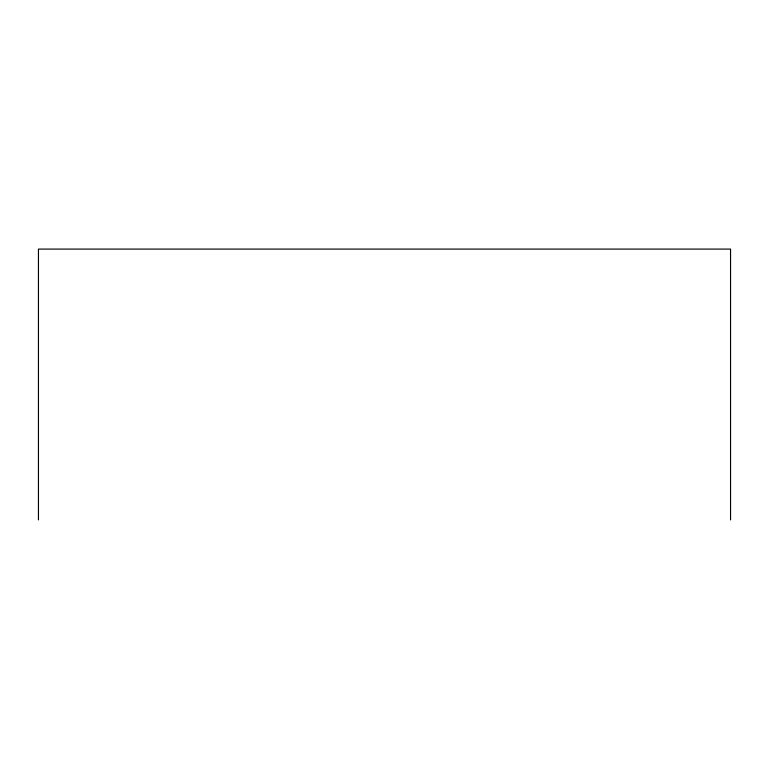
<?xml version="1.0" encoding="UTF-8"?>
<svg xmlns="http://www.w3.org/2000/svg" width="769" height="769" viewBox="0 0 769 769"><rect width="100%" height="100%" fill="white"/><g stroke="black" fill="none" stroke-linecap="round" stroke-linejoin="round"><path stroke-width="1.15" d="M730.55 519.911L730.55 249.089L38.45 249.089L38.45 519.911"/></g></svg>
